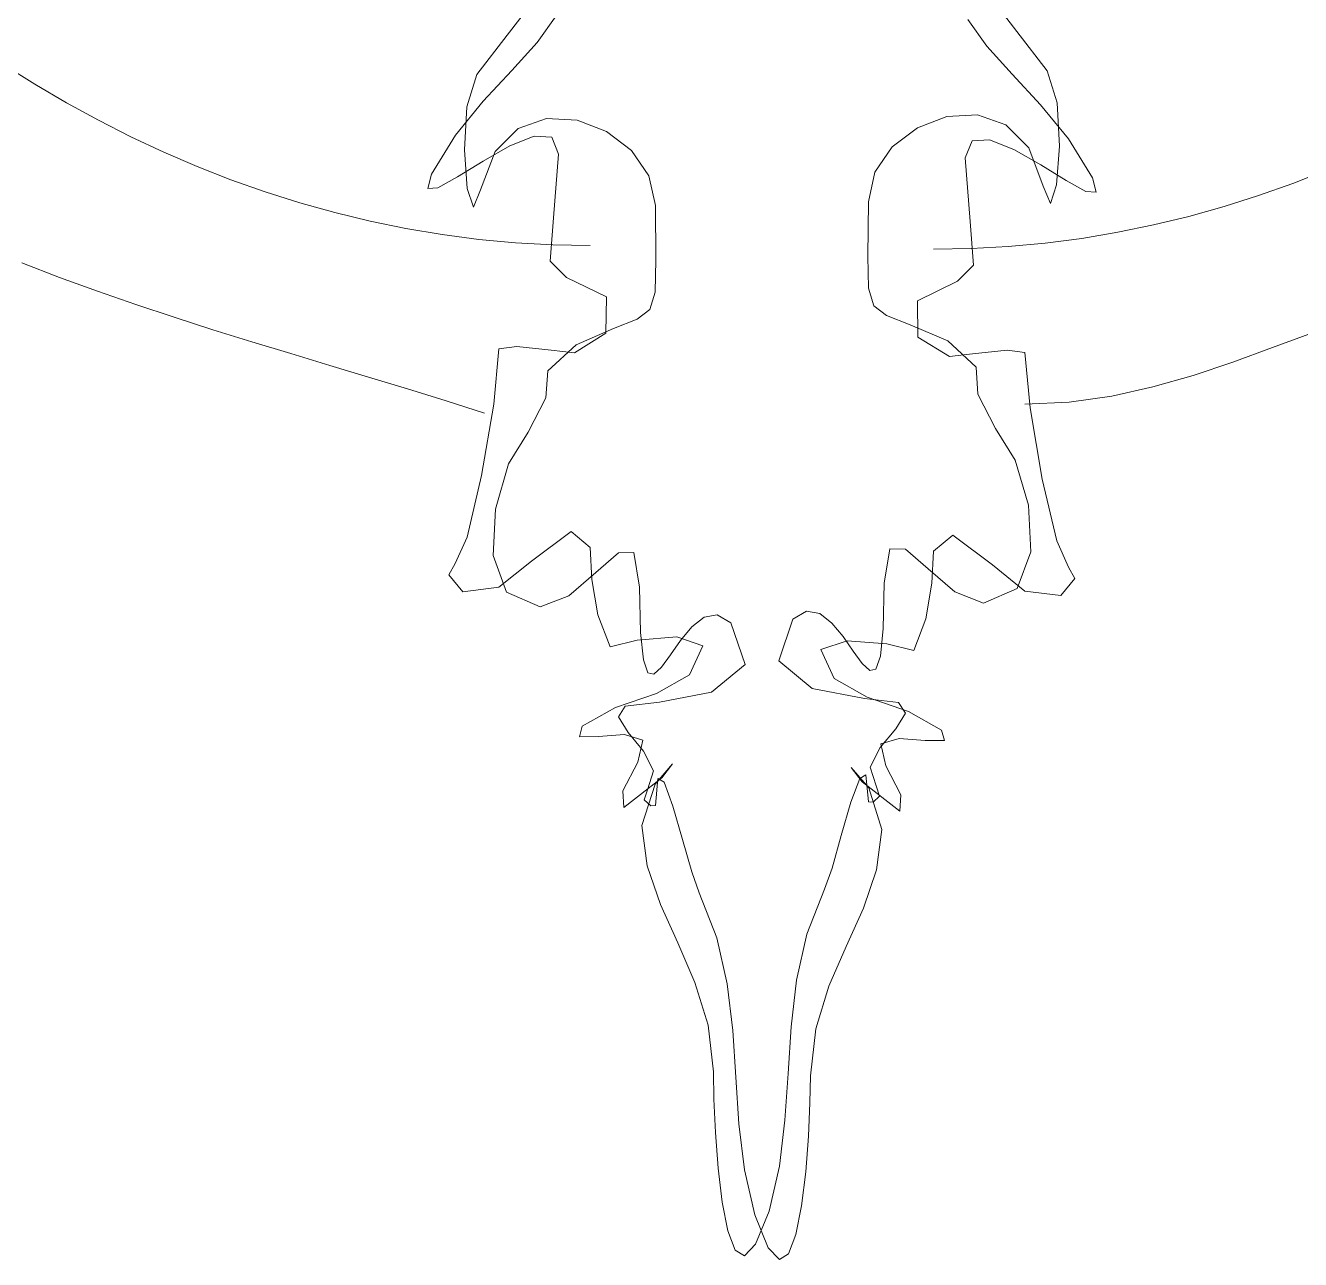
# Model space of a CAD drawing. Header units: centimetres. Extents: x 134057 to 145613, y 5028 to 39996.
# Drawn here: x 135511.4 to 135562.4, y 8320.3 to 8369.7 of the extents above; entities that cross this region are included whole.
import ezdxf

# ---------------------------------------------------------------- set-up
doc = ezdxf.new("R2010")
doc.units = ezdxf.units.CM
doc.layers.add('TEXT', color=3, linetype='Continuous', lineweight=20)

msp = doc.modelspace()

# ---------------------------------------------------------------- linework, layer by layer
at = {"layer": 'TEXT', "color": 2, "linetype": 'Continuous', "lineweight": 9}
for p, q in [((135549.951, 8370.926), (135551.062, 8369.475)), ((135549.951, 8370.926), (135551.062, 8369.475)), ((135531.773, 8370.776), (135530.662, 8369.325)), ((135531.773, 8370.776), (135530.662, 8369.325)), ((135531.867, 8369.038), (135532.622, 8370.107)), ((135531.867, 8369.038), (135532.622, 8370.107)), ((135549.857, 8368.888), (135549.101, 8369.958)), ((135549.857, 8368.888), (135549.101, 8369.958)), ((135551.062, 8369.475), (135552.276, 8367.905)), ((135551.062, 8369.475), (135552.276, 8367.905)), ((135530.662, 8369.325), (135529.447, 8367.755)), ((135530.662, 8369.325), (135529.447, 8367.755)), ((135530.851, 8367.916), (135531.867, 8369.038)), ((135530.851, 8367.916), (135531.867, 8369.038)), ((135550.873, 8367.766), (135549.857, 8368.888)), ((135550.873, 8367.766), (135549.857, 8368.888)), ((135510.52, 8368.141), (135511.764, 8367.364)), ((135510.52, 8368.141), (135511.764, 8367.364)), ((135529.713, 8366.695), (135530.851, 8367.916)), ((135529.713, 8366.695), (135530.851, 8367.916)), ((135552.276, 8367.905), (135552.672, 8366.617)), ((135552.276, 8367.905), (135552.672, 8366.617)), ((135511.764, 8367.364), (135513.027, 8366.624)), ((135511.764, 8367.364), (135513.027, 8366.624)), ((135529.447, 8367.755), (135529.052, 8366.467)), ((135529.447, 8367.755), (135529.052, 8366.467)), ((135552.011, 8366.545), (135550.873, 8367.766)), ((135552.011, 8366.545), (135550.873, 8367.766)), ((135513.027, 8366.624), (135514.309, 8365.925)), ((135513.027, 8366.624), (135514.309, 8365.925)), ((135528.594, 8365.329), (135529.713, 8366.695)), ((135528.594, 8365.329), (135529.713, 8366.695)), ((135529.052, 8366.467), (135528.954, 8364.736)), ((135529.052, 8366.467), (135528.954, 8364.736)), ((135553.129, 8365.18), (135552.011, 8366.545)), ((135553.129, 8365.18), (135552.011, 8366.545)), ((135552.672, 8366.617), (135552.77, 8364.886)), ((135552.672, 8366.617), (135552.77, 8364.886)), ((135514.309, 8365.925), (135515.609, 8365.266)), ((135514.309, 8365.925), (135515.609, 8365.266)), ((135531.102, 8365.594), (135532.239, 8365.99)), ((135531.102, 8365.594), (135532.239, 8365.99)), ((135532.239, 8365.99), (135533.462, 8365.927)), ((135532.239, 8365.99), (135533.462, 8365.927)), ((135533.462, 8365.927), (135534.64, 8365.477)), ((135533.462, 8365.927), (135534.64, 8365.477)), ((135548.262, 8366.077), (135547.084, 8365.626)), ((135548.262, 8366.077), (135547.084, 8365.626)), ((135549.485, 8366.139), (135548.262, 8366.077)), ((135549.485, 8366.139), (135548.262, 8366.077)), ((135550.622, 8365.744), (135549.485, 8366.139)), ((135550.622, 8365.744), (135549.485, 8366.139)), ((135527.634, 8363.771), (135528.594, 8365.329)), ((135527.634, 8363.771), (135528.594, 8365.329)), ((135530.181, 8364.669), (135531.102, 8365.594)), ((135530.181, 8364.669), (135531.102, 8365.594)), ((135531.748, 8365.292), (135530.776, 8364.902)), ((135531.748, 8365.292), (135530.776, 8364.902)), ((135532.451, 8365.249), (135531.748, 8365.292)), ((135532.451, 8365.249), (135531.748, 8365.292)), ((135534.64, 8365.477), (135535.643, 8364.71)), ((135534.64, 8365.477), (135535.643, 8364.71)), ((135547.084, 8365.626), (135546.081, 8364.859)), ((135547.084, 8365.626), (135546.081, 8364.859)), ((135551.543, 8364.819), (135550.622, 8365.744)), ((135551.543, 8364.819), (135550.622, 8365.744)), ((135515.609, 8365.266), (135516.926, 8364.648)), ((135515.609, 8365.266), (135516.926, 8364.648)), ((135530.776, 8364.902), (135529.701, 8364.288)), ((135530.776, 8364.902), (135529.701, 8364.288)), ((135532.721, 8364.566), (135532.451, 8365.249)), ((135532.721, 8364.566), (135532.451, 8365.249)), ((135546.081, 8364.859), (135545.384, 8363.847)), ((135546.081, 8364.859), (135545.384, 8363.847)), ((135549.002, 8364.417), (135549.273, 8365.1)), ((135549.002, 8364.417), (135549.273, 8365.1)), ((135549.273, 8365.1), (135549.976, 8365.142)), ((135549.273, 8365.1), (135549.976, 8365.142)), ((135549.976, 8365.142), (135550.947, 8364.752)), ((135549.976, 8365.142), (135550.947, 8364.752)), ((135552.118, 8363.294), (135551.543, 8364.819)), ((135552.118, 8363.294), (135551.543, 8364.819)), ((135552.77, 8364.886), (135552.654, 8363.338)), ((135552.77, 8364.886), (135552.654, 8363.338)), ((135554.09, 8363.622), (135553.129, 8365.18)), ((135554.09, 8363.622), (135553.129, 8365.18)), ((135516.926, 8364.648), (135518.262, 8364.074)), ((135516.926, 8364.648), (135518.262, 8364.074)), ((135529.701, 8364.288), (135528.685, 8363.66)), ((135529.701, 8364.288), (135528.685, 8363.66)), ((135528.954, 8364.736), (135529.07, 8363.188)), ((135528.954, 8364.736), (135529.07, 8363.188)), ((135529.606, 8363.145), (135530.181, 8364.669)), ((135529.606, 8363.145), (135530.181, 8364.669)), ((135532.521, 8362.017), (135532.721, 8364.566)), ((135532.521, 8362.017), (135532.721, 8364.566)), ((135535.643, 8364.71), (135536.34, 8363.697)), ((135535.643, 8364.71), (135536.34, 8363.697)), ((135549.203, 8361.867), (135549.002, 8364.417)), ((135549.203, 8361.867), (135549.002, 8364.417)), ((135550.947, 8364.752), (135552.023, 8364.138)), ((135550.947, 8364.752), (135552.023, 8364.138)), ((135518.262, 8364.074), (135519.614, 8363.544)), ((135518.262, 8364.074), (135519.614, 8363.544)), ((135527.487, 8363.193), (135527.634, 8363.771)), ((135527.487, 8363.193), (135527.634, 8363.771)), ((135545.384, 8363.847), (135545.122, 8362.658)), ((135545.384, 8363.847), (135545.122, 8362.658)), ((135552.023, 8364.138), (135553.039, 8363.51)), ((135552.023, 8364.138), (135553.039, 8363.51)), ((135563.462, 8363.924), (135562.11, 8363.394)), ((135563.462, 8363.924), (135562.11, 8363.394)), ((135519.614, 8363.544), (135520.983, 8363.058)), ((135519.614, 8363.544), (135520.983, 8363.058)), ((135528.685, 8363.66), (135527.892, 8363.225)), ((135528.685, 8363.66), (135527.892, 8363.225)), ((135536.34, 8363.697), (135536.602, 8362.509)), ((135536.34, 8363.697), (135536.602, 8362.509)), ((135552.409, 8362.599), (135552.118, 8363.294)), ((135552.409, 8362.599), (135552.118, 8363.294)), ((135552.654, 8363.338), (135552.409, 8362.599)), ((135552.654, 8363.338), (135552.409, 8362.599)), ((135553.039, 8363.51), (135553.832, 8363.075)), ((135553.039, 8363.51), (135553.832, 8363.075)), ((135554.236, 8363.043), (135554.09, 8363.622)), ((135554.236, 8363.043), (135554.09, 8363.622)), ((135562.11, 8363.394), (135560.741, 8362.909)), ((135562.11, 8363.394), (135560.741, 8362.909)), ((135520.983, 8363.058), (135522.368, 8362.62)), ((135520.983, 8363.058), (135522.368, 8362.62)), ((135527.892, 8363.225), (135527.487, 8363.193)), ((135527.892, 8363.225), (135527.487, 8363.193)), ((135529.07, 8363.188), (135529.315, 8362.449)), ((135529.07, 8363.188), (135529.315, 8362.449)), ((135529.315, 8362.449), (135529.606, 8363.145)), ((135529.315, 8362.449), (135529.606, 8363.145)), ((135553.832, 8363.075), (135554.236, 8363.043)), ((135553.832, 8363.075), (135554.236, 8363.043)), ((135560.741, 8362.909), (135559.356, 8362.47)), ((135560.741, 8362.909), (135559.356, 8362.47)), ((135522.368, 8362.62), (135523.769, 8362.228)), ((135522.368, 8362.62), (135523.769, 8362.228)), ((135523.769, 8362.228), (135525.186, 8361.885)), ((135523.769, 8362.228), (135525.186, 8361.885)), ((135536.602, 8362.509), (135536.62, 8360.341)), ((135536.602, 8362.509), (135536.62, 8360.341)), ((135545.122, 8362.658), (135545.104, 8360.491)), ((135545.122, 8362.658), (135545.104, 8360.491)), ((135559.356, 8362.47), (135557.954, 8362.078)), ((135559.356, 8362.47), (135557.954, 8362.078)), ((135525.186, 8361.885), (135526.618, 8361.592)), ((135525.186, 8361.885), (135526.618, 8361.592)), ((135532.392, 8360.28), (135532.521, 8362.017)), ((135532.392, 8360.28), (135532.521, 8362.017)), ((135549.332, 8360.13), (135549.203, 8361.867)), ((135549.332, 8360.13), (135549.203, 8361.867)), ((135556.538, 8361.735), (135555.106, 8361.442)), ((135556.538, 8361.735), (135555.106, 8361.442)), ((135557.954, 8362.078), (135556.538, 8361.735)), ((135557.954, 8362.078), (135556.538, 8361.735)), ((135526.618, 8361.592), (135528.065, 8361.349)), ((135526.618, 8361.592), (135528.065, 8361.349)), ((135528.065, 8361.349), (135529.527, 8361.159)), ((135528.065, 8361.349), (135529.527, 8361.159)), ((135553.659, 8361.199), (135552.197, 8361.009)), ((135553.659, 8361.199), (135552.197, 8361.009)), ((135555.106, 8361.442), (135553.659, 8361.199)), ((135555.106, 8361.442), (135553.659, 8361.199)), ((135529.527, 8361.159), (135531.002, 8361.021)), ((135529.527, 8361.159), (135531.002, 8361.021)), ((135531.002, 8361.021), (135532.491, 8360.938)), ((135531.002, 8361.021), (135532.491, 8360.938)), ((135532.491, 8360.938), (135533.993, 8360.91)), ((135532.491, 8360.938), (135533.993, 8360.91)), ((135549.233, 8360.788), (135547.731, 8360.76)), ((135549.233, 8360.788), (135547.731, 8360.76)), ((135550.722, 8360.871), (135549.233, 8360.788)), ((135550.722, 8360.871), (135549.233, 8360.788)), ((135552.197, 8361.009), (135550.722, 8360.871)), ((135552.197, 8361.009), (135550.722, 8360.871)), ((135512.753, 8359.636), (135511.249, 8360.217)), ((135533.039, 8359.638), (135532.392, 8360.28)), ((135533.039, 8359.638), (135532.392, 8360.28)), ((135536.62, 8360.341), (135536.59, 8359.052)), ((135536.62, 8360.341), (135536.59, 8359.052)), ((135545.104, 8360.491), (135545.134, 8359.202)), ((135545.104, 8360.491), (135545.134, 8359.202)), ((135548.684, 8359.488), (135549.332, 8360.13)), ((135548.684, 8359.488), (135549.332, 8360.13)), ((135514.271, 8359.082), (135512.753, 8359.636)), ((135534.641, 8358.855), (135533.039, 8359.638)), ((135534.641, 8358.855), (135533.039, 8359.638)), ((135545.134, 8359.202), (135545.341, 8358.505)), ((135545.134, 8359.202), (135545.341, 8358.505)), ((135547.083, 8358.705), (135548.684, 8359.488)), ((135547.083, 8358.705), (135548.684, 8359.488)), ((135515.802, 8358.552), (135514.271, 8359.082)), ((135534.617, 8357.4), (135534.641, 8358.855)), ((135534.617, 8357.4), (135534.641, 8358.855)), ((135536.59, 8359.052), (135536.383, 8358.355)), ((135536.59, 8359.052), (135536.383, 8358.355)), ((135547.106, 8357.251), (135547.083, 8358.705)), ((135547.106, 8357.251), (135547.083, 8358.705)), ((135517.344, 8358.04), (135515.802, 8358.552)), ((135536.383, 8358.355), (135535.871, 8357.963)), ((135536.383, 8358.355), (135535.871, 8357.963)), ((135545.341, 8358.505), (135545.852, 8358.113)), ((135545.341, 8358.505), (135545.852, 8358.113)), ((135518.893, 8357.545), (135517.344, 8358.04)), ((135535.871, 8357.963), (135534.927, 8357.588)), ((135535.871, 8357.963), (135534.927, 8357.588)), ((135545.852, 8358.113), (135546.797, 8357.738)), ((135545.852, 8358.113), (135546.797, 8357.738)), ((135546.797, 8357.738), (135548.302, 8357.094)), ((135546.797, 8357.738), (135548.302, 8357.094)), ((135520.448, 8357.061), (135518.893, 8357.545)), ((135533.357, 8356.617), (135534.617, 8357.4)), ((135533.357, 8356.617), (135534.617, 8357.4)), ((135534.927, 8357.588), (135533.422, 8356.944)), ((135534.927, 8357.588), (135533.422, 8356.944)), ((135548.366, 8356.467), (135547.106, 8357.251)), ((135548.366, 8356.467), (135547.106, 8357.251)), ((135562.898, 8357.419), (135561.3, 8356.826)), ((135522.006, 8356.586), (135520.448, 8357.061)), ((135530.131, 8354.563), (135530.337, 8356.776)), ((135530.131, 8354.563), (135530.337, 8356.776)), ((135530.337, 8356.776), (135531.049, 8356.876)), ((135530.337, 8356.776), (135531.049, 8356.876)), ((135531.049, 8356.876), (135532.433, 8356.729)), ((135531.049, 8356.876), (135532.433, 8356.729)), ((135533.422, 8356.944), (135532.291, 8355.896)), ((135533.422, 8356.944), (135532.291, 8355.896)), ((135532.433, 8356.729), (135533.357, 8356.617)), ((135532.433, 8356.729), (135533.357, 8356.617)), ((135548.302, 8357.094), (135549.432, 8356.046)), ((135548.302, 8357.094), (135549.432, 8356.046)), ((135550.675, 8356.726), (135549.291, 8356.579)), ((135550.675, 8356.726), (135549.291, 8356.579)), ((135551.387, 8356.626), (135550.675, 8356.726)), ((135551.387, 8356.626), (135550.675, 8356.726)), ((135551.593, 8354.413), (135551.387, 8356.626)), ((135551.593, 8354.413), (135551.387, 8356.626)), ((135561.3, 8356.826), (135559.714, 8356.249)), ((135523.566, 8356.115), (135522.006, 8356.586)), ((135525.124, 8355.645), (135523.566, 8356.115)), ((135549.291, 8356.579), (135548.366, 8356.467)), ((135549.291, 8356.579), (135548.366, 8356.467)), ((135559.714, 8356.249), (135558.123, 8355.714)), ((135526.678, 8355.171), (135525.124, 8355.645)), ((135532.291, 8355.896), (135532.221, 8354.813)), ((135532.291, 8355.896), (135532.221, 8354.813)), ((135549.432, 8356.046), (135549.503, 8354.962)), ((135549.432, 8356.046), (135549.503, 8354.962)), ((135558.123, 8355.714), (135556.511, 8355.251)), ((135528.226, 8354.691), (135526.678, 8355.171)), ((135556.511, 8355.251), (135554.862, 8354.885)), ((135529.765, 8354.199), (135528.226, 8354.691)), ((135529.641, 8351.708), (135530.131, 8354.563)), ((135529.641, 8351.708), (135530.131, 8354.563)), ((135532.221, 8354.813), (135531.514, 8353.447)), ((135532.221, 8354.813), (135531.514, 8353.447)), ((135549.503, 8354.962), (135550.21, 8353.596)), ((135549.503, 8354.962), (135550.21, 8353.596)), ((135553.159, 8354.646), (135551.387, 8354.56)), ((135554.862, 8354.885), (135553.159, 8354.646)), ((135552.083, 8351.559), (135551.593, 8354.413)), ((135552.083, 8351.559), (135551.593, 8354.413)), ((135550.21, 8353.596), (135551, 8352.319)), ((135550.21, 8353.596), (135551, 8352.319)), ((135531.514, 8353.447), (135530.724, 8352.17)), ((135531.514, 8353.447), (135530.724, 8352.17)), ((135530.724, 8352.17), (135530.194, 8350.366)), ((135530.724, 8352.17), (135530.194, 8350.366)), ((135551, 8352.319), (135551.53, 8350.516)), ((135551, 8352.319), (135551.53, 8350.516)), ((135529.062, 8349.242), (135529.641, 8351.708)), ((135529.062, 8349.242), (135529.641, 8351.708)), ((135552.662, 8349.092), (135552.083, 8351.559)), ((135552.662, 8349.092), (135552.083, 8351.559)), ((135551.53, 8350.516), (135551.618, 8348.651)), ((135551.53, 8350.516), (135551.618, 8348.651)), ((135530.194, 8350.366), (135530.106, 8348.502)), ((135530.194, 8350.366), (135530.106, 8348.502)), ((135533.222, 8349.475), (135531.638, 8348.285)), ((135533.222, 8349.475), (135531.638, 8348.285)), ((135533.993, 8348.827), (135533.222, 8349.475)), ((135533.993, 8348.827), (135533.222, 8349.475)), ((135528.588, 8348.191), (135529.062, 8349.242)), ((135528.588, 8348.191), (135529.062, 8349.242)), ((135547.731, 8348.677), (135548.502, 8349.325)), ((135547.731, 8348.677), (135548.502, 8349.325)), ((135548.502, 8349.325), (135550.086, 8348.135)), ((135548.502, 8349.325), (135550.086, 8348.135)), ((135553.136, 8348.041), (135552.662, 8349.092)), ((135553.136, 8348.041), (135552.662, 8349.092)), ((135530.106, 8348.502), (135530.644, 8347.042)), ((135530.106, 8348.502), (135530.644, 8347.042)), ((135534.058, 8347.549), (135533.993, 8348.827)), ((135534.058, 8347.549), (135533.993, 8348.827)), ((135534.214, 8347.83), (135535.116, 8348.615)), ((135534.214, 8347.83), (135535.116, 8348.615)), ((135535.116, 8348.615), (135535.735, 8348.629)), ((135535.116, 8348.615), (135535.735, 8348.629)), ((135535.735, 8348.629), (135535.966, 8347.246)), ((135535.735, 8348.629), (135535.966, 8347.246)), ((135545.988, 8348.779), (135545.758, 8347.396)), ((135545.988, 8348.779), (135545.758, 8347.396)), ((135546.608, 8348.765), (135545.988, 8348.779)), ((135546.608, 8348.765), (135545.988, 8348.779)), ((135547.51, 8347.98), (135546.608, 8348.765)), ((135547.51, 8347.98), (135546.608, 8348.765)), ((135547.666, 8347.399), (135547.731, 8348.677)), ((135547.666, 8347.399), (135547.731, 8348.677)), ((135551.618, 8348.651), (135551.08, 8347.191)), ((135551.618, 8348.651), (135551.08, 8347.191)), ((135528.335, 8347.732), (135528.588, 8348.191)), ((135528.335, 8347.732), (135528.588, 8348.191)), ((135531.638, 8348.285), (135530.337, 8347.237)), ((135531.638, 8348.285), (135530.337, 8347.237)), ((135548.587, 8347.05), (135547.51, 8347.98)), ((135548.587, 8347.05), (135547.51, 8347.98)), ((135550.086, 8348.135), (135551.387, 8347.087)), ((135550.086, 8348.135), (135551.387, 8347.087)), ((135553.389, 8347.582), (135553.136, 8348.041)), ((135553.389, 8347.582), (135553.136, 8348.041)), ((135528.894, 8347.06), (135528.335, 8347.732)), ((135528.894, 8347.06), (135528.335, 8347.732)), ((135533.137, 8346.9), (135534.214, 8347.83)), ((135533.137, 8346.9), (135534.214, 8347.83)), ((135534.3, 8346.13), (135534.058, 8347.549)), ((135534.3, 8346.13), (135534.058, 8347.549)), ((135552.83, 8346.911), (135553.389, 8347.582)), ((135552.83, 8346.911), (135553.389, 8347.582)), ((135530.337, 8347.237), (135528.894, 8347.06)), ((135530.337, 8347.237), (135528.894, 8347.06)), ((135530.644, 8347.042), (135531.991, 8346.451)), ((135530.644, 8347.042), (135531.991, 8346.451)), ((135535.966, 8347.246), (135536.004, 8345.432)), ((135535.966, 8347.246), (135536.004, 8345.432)), ((135545.758, 8347.396), (135545.72, 8345.582)), ((135545.758, 8347.396), (135545.72, 8345.582)), ((135547.424, 8345.98), (135547.666, 8347.399)), ((135547.424, 8345.98), (135547.666, 8347.399)), ((135549.733, 8346.601), (135548.587, 8347.05)), ((135549.733, 8346.601), (135548.587, 8347.05)), ((135551.08, 8347.191), (135549.733, 8346.601)), ((135551.08, 8347.191), (135549.733, 8346.601)), ((135551.387, 8347.087), (135552.83, 8346.911)), ((135551.387, 8347.087), (135552.83, 8346.911)), ((135531.991, 8346.451), (135533.137, 8346.9)), ((135531.991, 8346.451), (135533.137, 8346.9)), ((135534.788, 8344.852), (135534.3, 8346.13)), ((135534.788, 8344.852), (135534.3, 8346.13)), ((135538.06, 8345.655), (135538.549, 8346.037)), ((135538.06, 8345.655), (135538.549, 8346.037)), ((135538.549, 8346.037), (135539.071, 8346.132)), ((135538.549, 8346.037), (135539.071, 8346.132)), ((135539.071, 8346.132), (135539.622, 8345.815)), ((135539.071, 8346.132), (135539.622, 8345.815)), ((135542.102, 8345.965), (135541.536, 8344.293)), ((135542.102, 8345.965), (135541.536, 8344.293)), ((135542.653, 8346.282), (135542.102, 8345.965)), ((135542.653, 8346.282), (135542.102, 8345.965)), ((135543.175, 8346.187), (135542.653, 8346.282)), ((135543.175, 8346.187), (135542.653, 8346.282)), ((135543.664, 8345.805), (135543.175, 8346.187)), ((135543.664, 8345.805), (135543.175, 8346.187)), ((135546.936, 8344.703), (135547.424, 8345.98)), ((135546.936, 8344.703), (135547.424, 8345.98)), ((135536.004, 8345.432), (135536.117, 8344.329)), ((135536.004, 8345.432), (135536.117, 8344.329)), ((135537.61, 8345.112), (135538.06, 8345.655)), ((135537.61, 8345.112), (135538.06, 8345.655)), ((135539.622, 8345.815), (135540.188, 8344.143)), ((135539.622, 8345.815), (135540.188, 8344.143)), ((135544.114, 8345.261), (135543.664, 8345.805)), ((135544.114, 8345.261), (135543.664, 8345.805)), ((135545.72, 8345.582), (135545.607, 8344.478)), ((135545.72, 8345.582), (135545.607, 8344.478)), ((135535.866, 8345.126), (135534.788, 8344.852)), ((135535.866, 8345.126), (135534.788, 8344.852)), ((135537.451, 8345.25), (135535.866, 8345.126)), ((135537.451, 8345.25), (135535.866, 8345.126)), ((135537.204, 8344.531), (135537.61, 8345.112)), ((135537.204, 8344.531), (135537.61, 8345.112)), ((135538.5, 8344.897), (135537.451, 8345.25)), ((135538.5, 8344.897), (135537.451, 8345.25)), ((135537.968, 8343.739), (135538.5, 8344.897)), ((135537.968, 8343.739), (135538.5, 8344.897)), ((135543.224, 8344.747), (135544.273, 8345.1)), ((135543.224, 8344.747), (135544.273, 8345.1)), ((135544.52, 8344.681), (135544.114, 8345.261)), ((135544.52, 8344.681), (135544.114, 8345.261)), ((135544.273, 8345.1), (135545.858, 8344.976)), ((135544.273, 8345.1), (135545.858, 8344.976)), ((135545.858, 8344.976), (135546.936, 8344.703)), ((135545.858, 8344.976), (135546.936, 8344.703)), ((135536.847, 8344.037), (135537.204, 8344.531)), ((135536.847, 8344.037), (135537.204, 8344.531)), ((135543.756, 8343.59), (135543.224, 8344.747)), ((135543.756, 8343.59), (135543.224, 8344.747)), ((135544.877, 8344.187), (135544.52, 8344.681)), ((135544.877, 8344.187), (135544.52, 8344.681)), ((135545.607, 8344.478), (135545.426, 8343.961)), ((135545.607, 8344.478), (135545.426, 8343.961)), ((135536.117, 8344.329), (135536.298, 8343.812)), ((135536.117, 8344.329), (135536.298, 8343.812)), ((135536.543, 8343.756), (135536.847, 8344.037)), ((135536.543, 8343.756), (135536.847, 8344.037)), ((135540.188, 8344.143), (135538.845, 8343.036)), ((135540.188, 8344.143), (135538.845, 8343.036)), ((135541.536, 8344.293), (135542.879, 8343.186)), ((135541.536, 8344.293), (135542.879, 8343.186)), ((135545.181, 8343.906), (135544.877, 8344.187)), ((135545.181, 8343.906), (135544.877, 8344.187)), ((135545.426, 8343.961), (135545.181, 8343.906)), ((135545.426, 8343.961), (135545.181, 8343.906)), ((135536.298, 8343.812), (135536.543, 8343.756)), ((135536.298, 8343.812), (135536.543, 8343.756)), ((135536.643, 8342.992), (135537.968, 8343.739)), ((135536.643, 8342.992), (135537.968, 8343.739)), ((135545.081, 8342.842), (135543.756, 8343.59)), ((135545.081, 8342.842), (135543.756, 8343.59)), ((135535, 8342.42), (135536.643, 8342.992)), ((135535, 8342.42), (135536.643, 8342.992)), ((135538.845, 8343.036), (135536.761, 8342.636)), ((135538.845, 8343.036), (135536.761, 8342.636)), ((135542.879, 8343.186), (135544.963, 8342.785)), ((135542.879, 8343.186), (135544.963, 8342.785)), ((135546.724, 8342.271), (135545.081, 8342.842)), ((135546.724, 8342.271), (135545.081, 8342.842)), ((135533.675, 8341.673), (135535, 8342.42)), ((135533.675, 8341.673), (135535, 8342.42)), ((135535.389, 8342.476), (135535.118, 8342.047)), ((135535.389, 8342.476), (135535.118, 8342.047)), ((135536.761, 8342.636), (135535.389, 8342.476)), ((135536.761, 8342.636), (135535.389, 8342.476)), ((135544.963, 8342.785), (135546.334, 8342.626)), ((135544.963, 8342.785), (135546.334, 8342.626)), ((135546.334, 8342.626), (135546.606, 8342.197)), ((135546.334, 8342.626), (135546.606, 8342.197)), ((135535.118, 8342.047), (135535.509, 8341.424)), ((135535.118, 8342.047), (135535.509, 8341.424)), ((135546.606, 8342.197), (135546.215, 8341.573)), ((135546.606, 8342.197), (135546.215, 8341.573)), ((135548.048, 8341.523), (135546.724, 8342.271)), ((135548.048, 8341.523), (135546.724, 8342.271)), ((135533.556, 8341.249), (135533.675, 8341.673)), ((135533.556, 8341.249), (135533.675, 8341.673)), ((135535.369, 8341.341), (135534.322, 8341.26)), ((135535.369, 8341.341), (135534.322, 8341.26)), ((135536.097, 8341.123), (135535.369, 8341.341)), ((135536.097, 8341.123), (135535.369, 8341.341)), ((135535.509, 8341.424), (135536.125, 8340.681)), ((135535.509, 8341.424), (135536.125, 8340.681)), ((135546.215, 8341.573), (135545.599, 8340.831)), ((135546.215, 8341.573), (135545.599, 8340.831)), ((135548.168, 8341.099), (135548.048, 8341.523)), ((135548.168, 8341.099), (135548.048, 8341.523)), ((135534.322, 8341.26), (135533.556, 8341.249)), ((135534.322, 8341.26), (135533.556, 8341.249)), ((135535.901, 8340.242), (135536.097, 8341.123)), ((135535.901, 8340.242), (135536.097, 8341.123)), ((135545.599, 8340.831), (135545.195, 8340.044)), ((135545.599, 8340.831), (135545.195, 8340.044)), ((135545.627, 8340.973), (135546.354, 8341.191)), ((135545.627, 8340.973), (135546.354, 8341.191)), ((135545.823, 8340.092), (135545.627, 8340.973)), ((135545.823, 8340.092), (135545.627, 8340.973)), ((135546.354, 8341.191), (135547.402, 8341.111)), ((135546.354, 8341.191), (135547.402, 8341.111)), ((135547.402, 8341.111), (135548.168, 8341.099)), ((135547.402, 8341.111), (135548.168, 8341.099)), ((135536.125, 8340.681), (135536.529, 8339.894)), ((135536.125, 8340.681), (135536.529, 8339.894)), ((135535.301, 8339.088), (135535.901, 8340.242)), ((135535.301, 8339.088), (135535.901, 8340.242)), ((135536.529, 8339.894), (135536.284, 8339.138)), ((135536.529, 8339.894), (135536.284, 8339.138)), ((135536.584, 8339.358), (135537.285, 8340.171)), ((135536.584, 8339.358), (135537.285, 8340.171)), ((135537.285, 8340.171), (135536.855, 8339.606)), ((135537.285, 8340.171), (135536.855, 8339.606)), ((135545.14, 8339.209), (135544.439, 8340.021)), ((135544.439, 8340.021), (135544.869, 8339.456)), ((135545.14, 8339.209), (135544.439, 8340.021)), ((135544.439, 8340.021), (135544.869, 8339.456)), ((135545.195, 8340.044), (135545.44, 8339.288)), ((135545.195, 8340.044), (135545.44, 8339.288)), ((135546.423, 8338.938), (135545.823, 8340.092)), ((135546.423, 8338.938), (135545.823, 8340.092)), ((135536.855, 8339.606), (135535.336, 8338.428)), ((135536.855, 8339.606), (135535.336, 8338.428)), ((135536.06, 8337.698), (135536.584, 8339.358)), ((135536.06, 8337.698), (135536.584, 8339.358)), ((135536.602, 8338.502), (135536.698, 8339.579)), ((135536.602, 8338.502), (135536.698, 8339.579)), ((135536.698, 8339.579), (135536.949, 8339.433)), ((135536.698, 8339.579), (135536.949, 8339.433)), ((135536.949, 8339.433), (135537.297, 8338.482)), ((135536.949, 8339.433), (135537.297, 8338.482)), ((135544.775, 8339.582), (135544.427, 8338.632)), ((135544.775, 8339.582), (135544.427, 8338.632)), ((135545.026, 8339.729), (135544.775, 8339.582)), ((135545.026, 8339.729), (135544.775, 8339.582)), ((135544.869, 8339.456), (135546.388, 8338.278)), ((135544.869, 8339.456), (135546.388, 8338.278)), ((135545.122, 8338.652), (135545.026, 8339.729)), ((135545.122, 8338.652), (135545.026, 8339.729)), ((135545.44, 8339.288), (135545.57, 8338.876)), ((135545.44, 8339.288), (135545.57, 8338.876)), ((135535.336, 8338.428), (135535.301, 8339.088)), ((135535.336, 8338.428), (135535.301, 8339.088)), ((135536.284, 8339.138), (135536.154, 8338.726)), ((135536.284, 8339.138), (135536.154, 8338.726)), ((135545.664, 8337.548), (135545.14, 8339.209)), ((135545.664, 8337.548), (135545.14, 8339.209)), ((135545.57, 8338.876), (135545.311, 8338.64)), ((135545.57, 8338.876), (135545.311, 8338.64)), ((135546.388, 8338.278), (135546.423, 8338.938)), ((135546.388, 8338.278), (135546.423, 8338.938)), ((135536.154, 8338.726), (135536.413, 8338.49)), ((135536.154, 8338.726), (135536.413, 8338.49)), ((135536.413, 8338.49), (135536.602, 8338.502)), ((135536.413, 8338.49), (135536.602, 8338.502)), ((135537.297, 8338.482), (135537.685, 8337.148)), ((135537.297, 8338.482), (135537.685, 8337.148)), ((135544.427, 8338.632), (135544.039, 8337.298)), ((135544.427, 8338.632), (135544.039, 8337.298)), ((135545.311, 8338.64), (135545.122, 8338.652)), ((135545.311, 8338.64), (135545.122, 8338.652)), ((135536.272, 8336.085), (135536.06, 8337.698)), ((135536.272, 8336.085), (135536.06, 8337.698)), ((135544.039, 8337.298), (135543.669, 8335.998)), ((135544.039, 8337.298), (135543.669, 8335.998)), ((135545.452, 8335.935), (135545.664, 8337.548)), ((135545.452, 8335.935), (135545.664, 8337.548)), ((135537.685, 8337.148), (135538.055, 8335.849)), ((135537.685, 8337.148), (135538.055, 8335.849)), ((135536.802, 8334.542), (135536.272, 8336.085)), ((135536.802, 8334.542), (135536.272, 8336.085)), ((135538.055, 8335.849), (135538.35, 8335.005)), ((135538.055, 8335.849), (135538.35, 8335.005)), ((135543.669, 8335.998), (135543.373, 8335.154)), ((135543.669, 8335.998), (135543.373, 8335.154)), ((135544.922, 8334.392), (135545.452, 8335.935)), ((135544.922, 8334.392), (135545.452, 8335.935)), ((135538.35, 8335.005), (135539.058, 8333.207)), ((135538.35, 8335.005), (135539.058, 8333.207)), ((135543.373, 8335.154), (135542.666, 8333.356)), ((135543.373, 8335.154), (135542.666, 8333.356)), ((135537.491, 8333.008), (135536.802, 8334.542)), ((135537.491, 8333.008), (135536.802, 8334.542)), ((135544.233, 8332.858), (135544.922, 8334.392)), ((135544.233, 8332.858), (135544.922, 8334.392)), ((135539.058, 8333.207), (135539.473, 8331.367)), ((135539.058, 8333.207), (135539.473, 8331.367)), ((135542.666, 8333.356), (135542.251, 8331.517)), ((135542.666, 8333.356), (135542.251, 8331.517)), ((135538.18, 8331.421), (135537.491, 8333.008)), ((135538.18, 8331.421), (135537.491, 8333.008)), ((135543.544, 8331.271), (135544.233, 8332.858)), ((135543.544, 8331.271), (135544.233, 8332.858)), ((135538.71, 8329.719), (135538.18, 8331.421)), ((135538.71, 8329.719), (135538.18, 8331.421)), ((135539.473, 8331.367), (135539.694, 8329.502)), ((135539.473, 8331.367), (135539.694, 8329.502)), ((135542.251, 8331.517), (135542.03, 8329.652)), ((135542.251, 8331.517), (135542.03, 8329.652)), ((135543.014, 8329.57), (135543.544, 8331.271)), ((135543.014, 8329.57), (135543.544, 8331.271)), ((135538.922, 8327.841), (135538.71, 8329.719)), ((135538.922, 8327.841), (135538.71, 8329.719)), ((135542.03, 8329.652), (135541.907, 8327.779)), ((135542.03, 8329.652), (135541.907, 8327.779)), ((135542.802, 8327.691), (135543.014, 8329.57)), ((135542.802, 8327.691), (135543.014, 8329.57)), ((135539.694, 8329.502), (135539.817, 8327.629)), ((135539.694, 8329.502), (135539.817, 8327.629)), ((135538.941, 8326.76), (135538.922, 8327.841)), ((135538.941, 8326.76), (135538.922, 8327.841)), ((135539.817, 8327.629), (135539.94, 8325.764)), ((135539.817, 8327.629), (135539.94, 8325.764)), ((135541.907, 8327.779), (135541.784, 8325.914)), ((135541.907, 8327.779), (135541.784, 8325.914)), ((135542.783, 8326.611), (135542.802, 8327.691)), ((135542.783, 8326.611), (135542.802, 8327.691)), ((135539.001, 8325.426), (135538.941, 8326.76)), ((135539.001, 8325.426), (135538.941, 8326.76)), ((135542.723, 8325.276), (135542.783, 8326.611)), ((135542.723, 8325.276), (135542.783, 8326.611)), ((135539.94, 8325.764), (135540.161, 8323.925)), ((135539.94, 8325.764), (135540.161, 8323.925)), ((135541.784, 8325.914), (135541.563, 8324.074)), ((135541.784, 8325.914), (135541.563, 8324.074)), ((135539.11, 8323.996), (135539.001, 8325.426)), ((135539.11, 8323.996), (135539.001, 8325.426)), ((135542.614, 8323.846), (135542.723, 8325.276)), ((135542.614, 8323.846), (135542.723, 8325.276)), ((135539.274, 8322.629), (135539.11, 8323.996)), ((135539.274, 8322.629), (135539.11, 8323.996)), ((135541.563, 8324.074), (135541.148, 8322.277)), ((135541.563, 8324.074), (135541.148, 8322.277)), ((135540.161, 8323.925), (135540.576, 8322.127)), ((135540.161, 8323.925), (135540.576, 8322.127)), ((135542.45, 8322.479), (135542.614, 8323.846)), ((135542.45, 8322.479), (135542.614, 8323.846)), ((135539.5, 8321.483), (135539.274, 8322.629)), ((135539.5, 8321.483), (135539.274, 8322.629)), ((135542.224, 8321.333), (135542.45, 8322.479)), ((135542.224, 8321.333), (135542.45, 8322.479)), ((135540.576, 8322.127), (135541.113, 8320.805)), ((135540.576, 8322.127), (135541.113, 8320.805)), ((135541.148, 8322.277), (135540.611, 8320.955)), ((135541.148, 8322.277), (135540.611, 8320.955)), ((135539.793, 8320.716), (135539.5, 8321.483)), ((135539.793, 8320.716), (135539.5, 8321.483)), ((135540.611, 8320.955), (135540.161, 8320.487)), ((135540.611, 8320.955), (135540.161, 8320.487)), ((135541.931, 8320.566), (135542.224, 8321.333)), ((135541.931, 8320.566), (135542.224, 8321.333)), ((135540.161, 8320.487), (135539.793, 8320.716)), ((135540.161, 8320.487), (135539.793, 8320.716)), ((135541.113, 8320.805), (135541.562, 8320.338)), ((135541.113, 8320.805), (135541.562, 8320.338)), ((135541.562, 8320.338), (135541.931, 8320.566)), ((135541.562, 8320.338), (135541.931, 8320.566))]:
    msp.add_line(p, q, dxfattribs=at)

doc.saveas('drawing.dxf')
